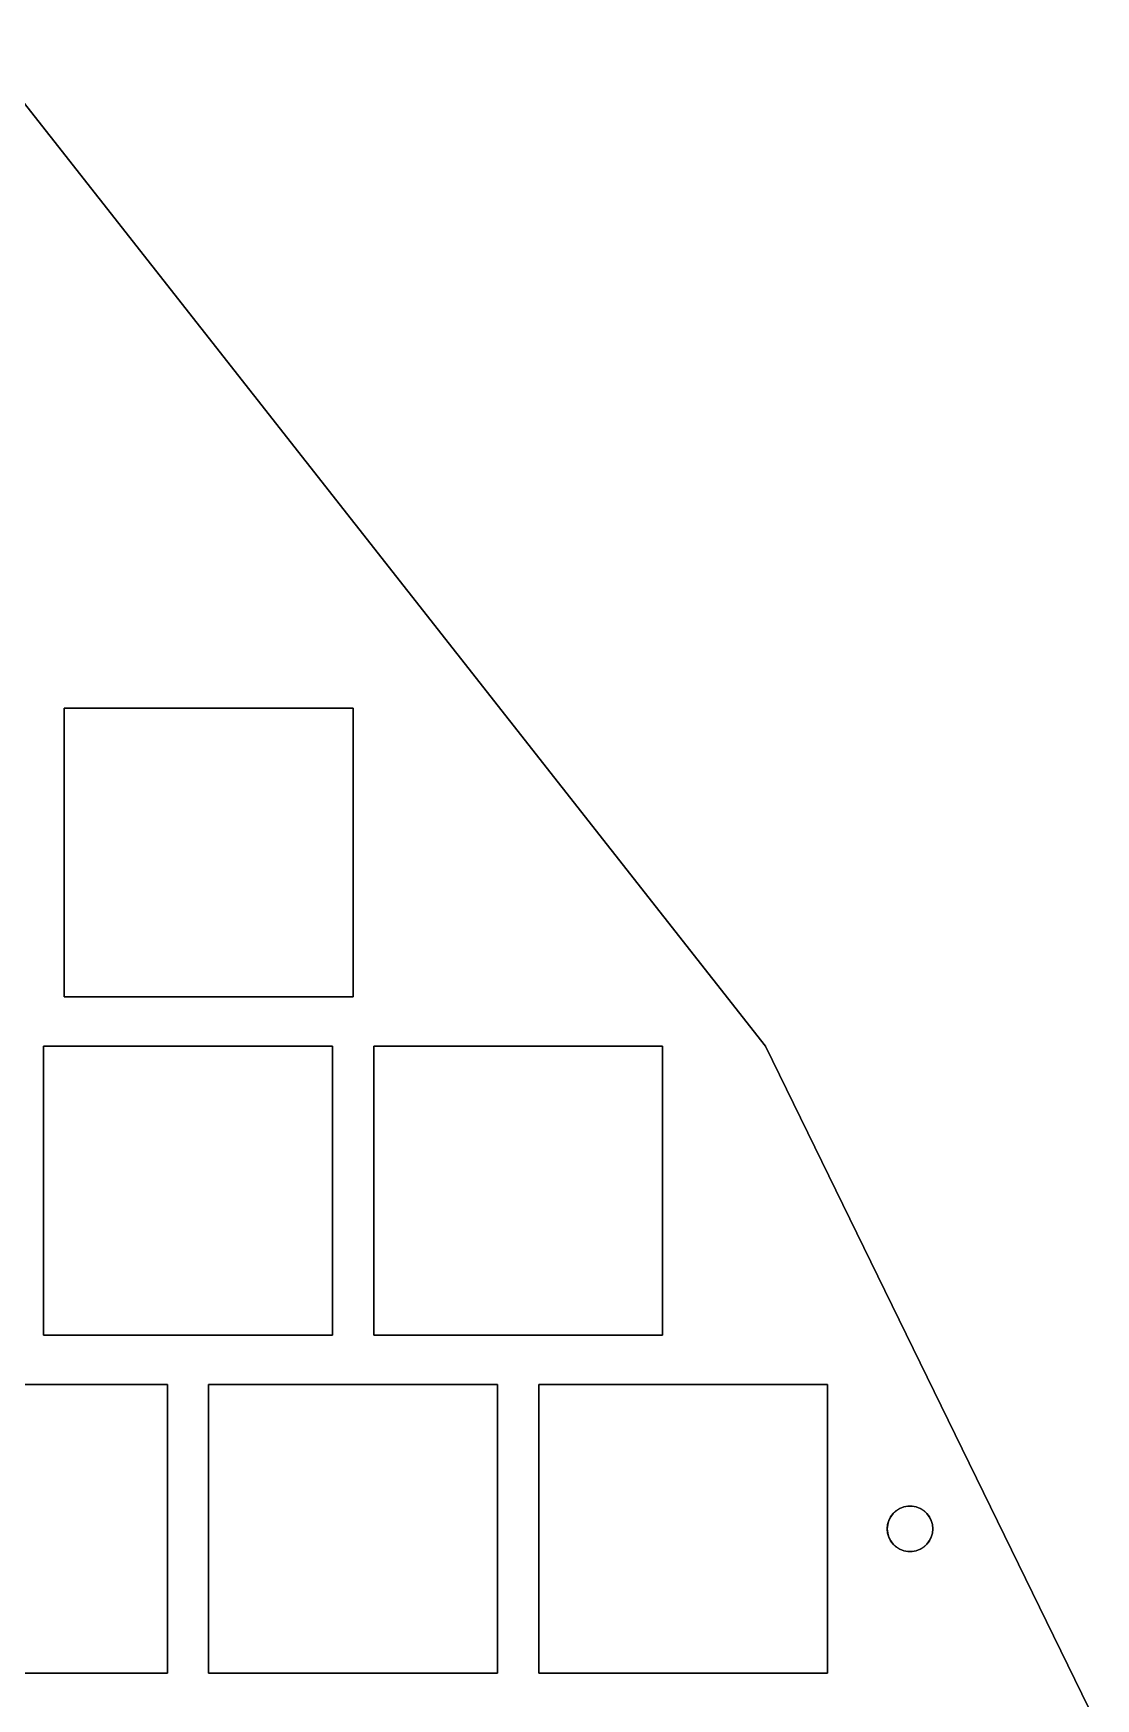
# Model space of a CAD drawing. Extents: x 58 to 184, y -209 to -32.
# Drawn here: x 132 to 183.5, y -117.4 to -36.7 of the extents above; entities that cross this region are included whole.
import ezdxf

# ---------------------------------------------------------------- set-up
doc = ezdxf.new("R2010")
doc.units = 0
doc.layers.add('BLACK', color=7, linetype='CONTINUOUS')

msp = doc.modelspace()

# ---------------------------------------------------------------- linework, layer by layer
at = {"layer": 'BLACK', "linetype": 'CONTINUOUS'}
for p, q in [((167.529041, -85.749472), (128.921962, -36.651996)), ((128.92273, -36.651355), (167.529859, -85.748895)), ((133.528966, -69.357204), (133.529112, -69.35685)), ((133.528966, -83.357204), (133.528966, -69.357204)), ((133.529112, -69.35685), (133.529466, -69.356704)), ((133.529466, -69.356704), (147.529466, -69.356704)), ((133.529966, -69.357704), (133.529966, -83.356704)), ((147.528966, -69.357704), (133.529966, -69.357704)), ((147.528966, -83.356704), (147.528966, -69.357704)), ((147.529466, -69.356704), (147.52982, -69.35685)), ((147.52982, -69.35685), (147.529966, -69.357204)), ((147.529966, -69.357204), (147.529966, -83.357204)), ((133.529112, -83.357558), (133.528966, -83.357204)), ((133.529466, -83.357704), (133.529112, -83.357558)), ((147.529466, -83.357704), (133.529466, -83.357704)), ((133.529966, -83.356704), (147.528966, -83.356704)), ((147.52982, -83.357558), (147.529466, -83.357704)), ((147.529966, -83.357204), (147.52982, -83.357558)), ((132.528966, -85.749204), (132.529112, -85.74885)), ((132.528966, -99.749204), (132.528966, -85.749204)), ((132.529112, -85.74885), (132.529466, -85.748704)), ((132.529466, -85.748704), (146.529466, -85.748704)), ((132.529966, -85.749704), (132.529966, -99.748704)), ((146.528966, -85.749704), (132.529966, -85.749704)), ((146.528966, -99.748704), (146.528966, -85.749704)), ((146.529466, -85.748704), (146.52982, -85.74885)), ((146.52982, -85.74885), (146.529966, -85.749204)), ((146.529966, -85.749204), (146.529966, -99.749204)), ((148.528966, -85.749204), (148.529112, -85.74885)), ((148.528966, -99.749204), (148.528966, -85.749204)), ((148.529112, -85.74885), (148.529466, -85.748704)), ((148.529466, -85.748704), (162.529466, -85.748704)), ((148.529966, -85.749704), (148.529966, -99.748704)), ((162.528966, -85.749704), (148.529966, -85.749704)), ((162.528966, -99.748704), (162.528966, -85.749704)), ((162.529466, -85.748704), (162.52982, -85.74885)), ((162.52982, -85.74885), (162.529966, -85.749204)), ((162.529966, -85.749204), (162.529966, -99.749204)), ((183.528966, -118.533319), (167.529041, -85.749472)), ((167.529859, -85.748895), (167.529874, -85.748948)), ((167.529874, -85.748948), (167.529915, -85.748985)), ((167.529915, -85.748985), (183.529916, -118.532985)), ((132.529112, -99.749558), (132.528966, -99.749204)), ((132.529466, -99.749704), (132.529112, -99.749558)), ((146.529466, -99.749704), (132.529466, -99.749704)), ((132.529966, -99.748704), (146.528966, -99.748704)), ((146.52982, -99.749558), (146.529466, -99.749704)), ((146.529966, -99.749204), (146.52982, -99.749558)), ((148.529112, -99.749558), (148.528966, -99.749204)), ((148.529466, -99.749704), (148.529112, -99.749558)), ((162.529466, -99.749704), (148.529466, -99.749704)), ((148.529966, -99.748704), (162.528966, -99.748704)), ((162.52982, -99.749558), (162.529466, -99.749704)), ((162.529966, -99.749204), (162.52982, -99.749558)), ((124.529466, -102.140704), (138.529466, -102.140704)), ((138.528966, -102.141704), (124.529966, -102.141704)), ((138.528966, -116.140704), (138.528966, -102.141704)), ((138.529466, -102.140704), (138.52982, -102.14085)), ((138.52982, -102.14085), (138.529966, -102.141204)), ((138.529966, -102.141204), (138.529966, -116.141204)), ((140.528966, -102.141204), (140.529112, -102.14085)), ((140.528966, -116.141204), (140.528966, -102.141204)), ((140.529112, -102.14085), (140.529466, -102.140704)), ((140.529466, -102.140704), (154.529466, -102.140704)), ((140.529966, -102.141704), (140.529966, -116.140704)), ((154.528966, -102.141704), (140.529966, -102.141704)), ((154.528966, -116.140704), (154.528966, -102.141704)), ((154.529466, -102.140704), (154.52982, -102.14085)), ((154.52982, -102.14085), (154.529966, -102.141204)), ((154.529966, -102.141204), (154.529966, -116.141204)), ((156.528966, -102.141204), (156.529112, -102.14085)), ((156.528966, -116.141204), (156.528966, -102.141204)), ((156.529112, -102.14085), (156.529466, -102.140704)), ((156.529466, -102.140704), (170.529466, -102.140704)), ((156.529966, -102.141704), (156.529966, -116.140704)), ((170.528966, -102.141704), (156.529966, -102.141704)), ((170.528966, -116.140704), (170.528966, -102.141704)), ((170.529466, -102.140704), (170.52982, -102.14085)), ((170.52982, -102.14085), (170.529966, -102.141204)), ((170.529966, -102.141204), (170.529966, -116.141204)), ((173.864065, -108.260021), (174.037311, -108.152752)), ((174.038965, -108.156073), (173.866301, -108.262982)), ((174.037311, -108.152752), (174.227319, -108.079143)), ((174.228334, -108.082711), (174.038965, -108.156073)), ((174.227319, -108.079143), (174.427616, -108.0417)), ((174.427959, -108.045395), (174.228334, -108.082711)), ((174.427616, -108.0417), (174.631384, -108.0417)), ((174.631041, -108.045395), (174.427959, -108.045395)), ((174.830666, -108.082711), (174.631041, -108.045395)), ((174.631384, -108.0417), (174.831681, -108.079143)), ((175.020035, -108.156073), (174.830666, -108.082711)), ((174.831681, -108.079143), (175.021689, -108.152752)), ((175.192699, -108.262982), (175.020035, -108.156073)), ((175.021689, -108.152752), (175.194935, -108.260021)), ((173.42529, -109.1412), (173.444091, -108.938302)), ((173.447738, -108.938984), (173.429, -109.1412)), ((173.444091, -108.938302), (173.499855, -108.742313)), ((173.503314, -108.743654), (173.447738, -108.938984)), ((173.499855, -108.742313), (173.590682, -108.559908)), ((173.593836, -108.561861), (173.503314, -108.743654)), ((173.590682, -108.559908), (173.713479, -108.397299)), ((173.716221, -108.399798), (173.593836, -108.561861)), ((173.713479, -108.397299), (173.864065, -108.260021)), ((173.866301, -108.262982), (173.716221, -108.399798)), ((175.342779, -108.399798), (175.192699, -108.262982)), ((175.194935, -108.260021), (175.345521, -108.397299)), ((175.465164, -108.561861), (175.342779, -108.399798)), ((175.345521, -108.397299), (175.468318, -108.559908)), ((175.555686, -108.743654), (175.465164, -108.561861)), ((175.468318, -108.559908), (175.559145, -108.742313)), ((175.611262, -108.938984), (175.555686, -108.743654)), ((175.559145, -108.742313), (175.614909, -108.938302)), ((175.63, -109.1412), (175.611262, -108.938984)), ((175.614909, -108.938302), (175.63371, -109.1412)), ((173.444091, -109.344098), (173.42529, -109.1412)), ((173.429, -109.1412), (173.447738, -109.343416)), ((173.499855, -109.540087), (173.444091, -109.344098)), ((173.447738, -109.343416), (173.503314, -109.538746)), ((173.590682, -109.722492), (173.499855, -109.540087)), ((173.503314, -109.538746), (173.593836, -109.720539)), ((173.713479, -109.885101), (173.590682, -109.722492)), ((173.593836, -109.720539), (173.716221, -109.882602)), ((175.342779, -109.882602), (175.465164, -109.720539)), ((175.468318, -109.722492), (175.345521, -109.885101)), ((175.465164, -109.720539), (175.555686, -109.538746)), ((175.559145, -109.540087), (175.468318, -109.722492)), ((175.555686, -109.538746), (175.611262, -109.343416)), ((175.614909, -109.344098), (175.559145, -109.540087)), ((175.611262, -109.343416), (175.63, -109.1412)), ((175.63371, -109.1412), (175.614909, -109.344098)), ((173.864065, -110.022379), (173.713479, -109.885101)), ((173.716221, -109.882602), (173.866301, -110.019418)), ((174.037311, -110.129648), (173.864065, -110.022379)), ((173.866301, -110.019418), (174.038965, -110.126327)), ((174.227319, -110.203257), (174.037311, -110.129648)), ((174.038965, -110.126327), (174.228334, -110.199689)), ((174.427616, -110.2407), (174.227319, -110.203257)), ((174.228334, -110.199689), (174.427959, -110.237005)), ((174.631384, -110.2407), (174.427616, -110.2407)), ((174.427959, -110.237005), (174.631041, -110.237005)), ((174.631041, -110.237005), (174.830666, -110.199689)), ((174.831681, -110.203257), (174.631384, -110.2407)), ((174.830666, -110.199689), (175.020035, -110.126327)), ((175.021689, -110.129648), (174.831681, -110.203257)), ((175.020035, -110.126327), (175.192699, -110.019418)), ((175.194935, -110.022379), (175.021689, -110.129648)), ((175.192699, -110.019418), (175.342779, -109.882602)), ((175.345521, -109.885101), (175.194935, -110.022379)), ((138.529466, -116.141704), (124.529466, -116.141704)), ((124.529966, -116.140704), (138.528966, -116.140704)), ((138.52982, -116.141558), (138.529466, -116.141704)), ((138.529966, -116.141204), (138.52982, -116.141558)), ((140.529112, -116.141558), (140.528966, -116.141204)), ((140.529466, -116.141704), (140.529112, -116.141558)), ((154.529466, -116.141704), (140.529466, -116.141704)), ((140.529966, -116.140704), (154.528966, -116.140704)), ((154.52982, -116.141558), (154.529466, -116.141704)), ((154.529966, -116.141204), (154.52982, -116.141558)), ((156.529112, -116.141558), (156.528966, -116.141204)), ((156.529466, -116.141704), (156.529112, -116.141558)), ((170.529466, -116.141704), (156.529466, -116.141704)), ((156.529966, -116.140704), (170.528966, -116.140704)), ((170.52982, -116.141558), (170.529466, -116.141704)), ((170.529966, -116.141204), (170.52982, -116.141558))]:
    msp.add_line(p, q, dxfattribs=at)

doc.saveas('drawing.dxf')
